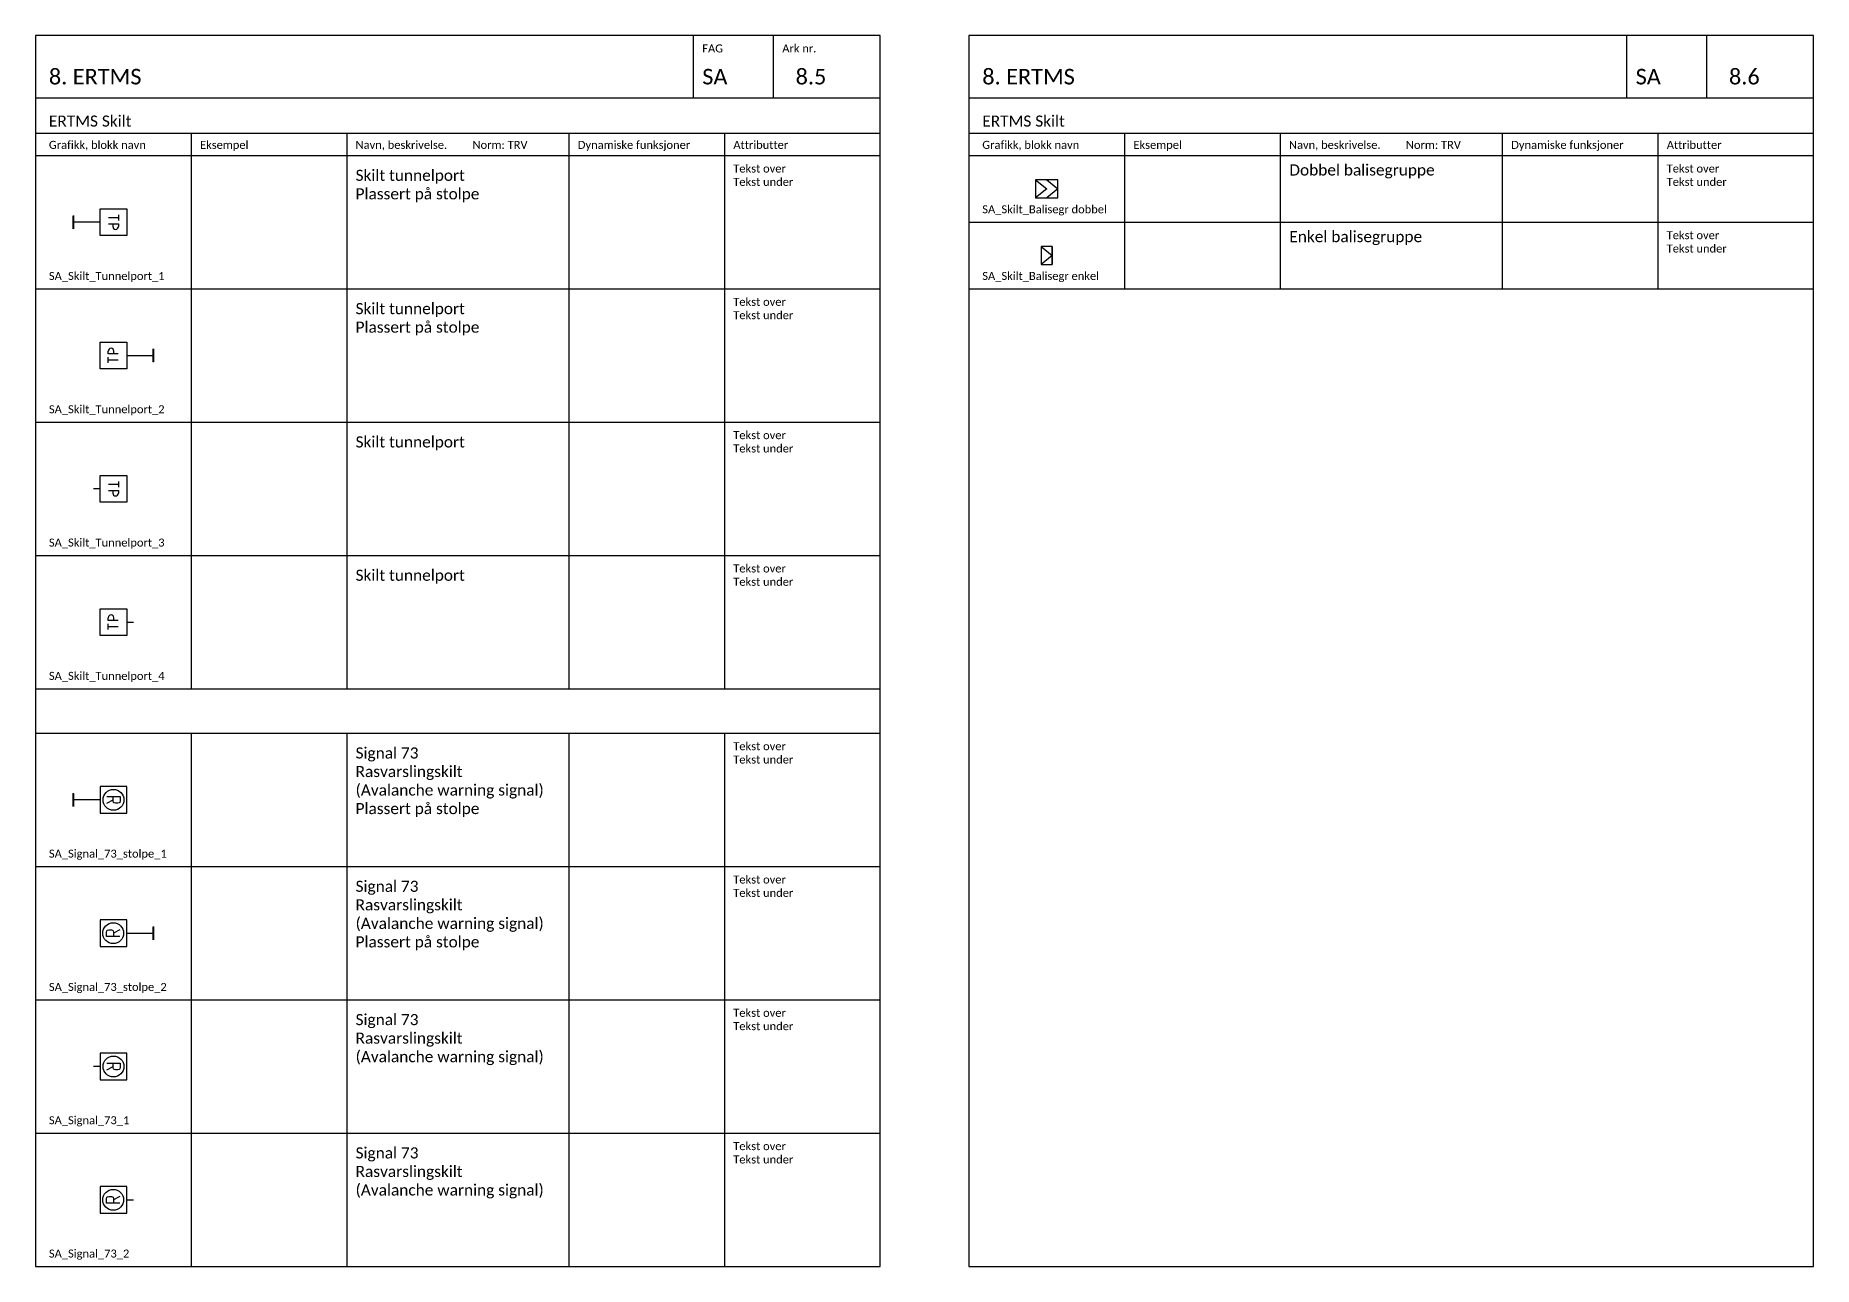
# Model space of a CAD drawing. Header units: millimetres. Extents: x -210 to 2500, y -2763 to 277.
# Drawn here: x 840 to 1240, y -2149 to -1872 of the extents above; entities that cross this region are included whole.
import ezdxf
from ezdxf.enums import TextEntityAlignment as Align

# ---------------------------------------------------------------- set-up
doc = ezdxf.new("R2010")
doc.units = ezdxf.units.MM
for name, color, linetype in [('RAMME', 5, 'Continuous'), ('RAMME SYMBOLER', 4, 'Continuous'), ('RAMME TEKST', 7, 'Continuous'), ('SIG-Signaler', 2, 'Continuous'), ('SIG_ATT_Tekst25', 2, 'Continuous')]:
    doc.layers.add(name, color=color, linetype=linetype)
doc.styles.add('Calibri', font='calibri.ttf')
doc.styles.add('ISOCP', font='isocp.shx', dxfattribs={"width": 0.9})

# ---------------------------------------------------------------- blocks, each defined once
blk = doc.blocks.new('SA_Skilt_Balisegr dobbel')
at = {"color": 0, "linetype": 'ByBlock', "lineweight": -2}
for p, q in [((-5, 2), (-2.5, 0)), ((-2.5, 0), (-5, -2)), ((-2.5, 2), (0, 0)), ((0, 0), (-2.5, -2))]:
    blk.add_line(p, q, dxfattribs=at)
blk.add_lwpolyline([(-5, -2), (0, -2), (0, 2), (-5, 2)], close=True, dxfattribs=at)
at = {"layer": 'SIG_ATT_Tekst25', "style": 'ISOCP', "width": 0.9}
for tag, p in [('TEKSTOVER', (-2.5, 6, -4)), ('TEKSTUNDER', (-2.5, -6, -4))]:
    blk.add_attdef(tag, text='', height=2.5, dxfattribs=at).set_placement(p, align=Align.MIDDLE_CENTER)
blk = doc.blocks.new('SA_Skilt_Balisegr enkel')
at = {"color": 0, "linetype": 'ByBlock', "lineweight": -2}
for p, q in [((-2.5, 2, 8), (0, 0, 8)), ((0, 0, 8), (-2.5, -2, 8)), ((0, 2, 8), (0, -2, 8))]:
    blk.add_line(p, q, dxfattribs=at)
at = {"color": 0, "linetype": 'ByBlock', "lineweight": -2, "elevation": 8}
blk.add_lwpolyline([(-2.5, -2), (0, -2), (0, 2), (-2.5, 2)], close=True, dxfattribs=at)
at = {"layer": 'SIG_ATT_Tekst25', "style": 'ISOCP', "width": 0.9}
for tag, p in [('TEKSTOVER', (-1.5, 6)), ('TEKSTUNDER', (-1.5, -6))]:
    blk.add_attdef(tag, text='', height=2.5, dxfattribs=at).set_placement(p, align=Align.MIDDLE_CENTER)
blk = doc.blocks.new('SA_Signal_73_stolpe_1')
at = {"color": 0, "linetype": 'ByBlock', "lineweight": -2}
for p, q in [((0, -1.5), (0, 1.5)), ((6, 3), (6, -3)), ((7.54, 0.75), (10.56, 0.75)), ((8.94, -0.24), (8.94, 0.75)), ((10.56, 0.75), (10.56, -0.23)), ((12, -3), (12, 3)), ((6, -3), (12, -3)), ((7.53, -0.76), (8.94, 0)), ((9.05, -0.56), (8.94, -0.24)), ((9.17, -0.68), (9.05, -0.56)), ((9.45, -0.76), (9.17, -0.68)), ((10.02, -0.76), (9.45, -0.76)), ((10.34, -0.66), (10.02, -0.76)), ((10.44, -0.56), (10.34, -0.66)), ((10.56, -0.23), (10.44, -0.56))]:
    blk.add_line(p, q, dxfattribs=at)
at = {"color": 0, "linetype": 'ByBlock', "lineweight": -2, "const_width": 0.5}
blk.add_lwpolyline([(0, 1.5), (0, -1.5)], dxfattribs=at)
at = {"color": 0, "linetype": 'ByBlock', "lineweight": -2}
for points in [[(6, 0), (0, 0)], [(12, 3), (6, 3)]]:
    blk.add_lwpolyline(points, dxfattribs=at)
blk.add_circle((9.03, 0), 2.35, dxfattribs=at)
at = {"layer": 'SIG_ATT_Tekst25', "style": 'ISOCP', "width": 0.9}
for tag, p in [('TEKSTOVER', (9, 6)), ('TEKSTUNDER', (9, -6))]:
    blk.add_attdef(tag, text='', height=2.5, dxfattribs=at).set_placement(p, align=Align.MIDDLE_CENTER)
blk = doc.blocks.new('SA_Signal_73_stolpe_2')
at = {"color": 0, "linetype": 'ByBlock', "lineweight": -2}
for p, q in [((-12, 3), (-12, -3)), ((-6, 3), (-12, 3)), ((-10.56, 0.23), (-10.44, 0.56)), ((-10.56, -0.75), (-10.56, 0.23)), ((-10.44, 0.56), (-10.34, 0.66)), ((-10.34, 0.66), (-10.02, 0.76)), ((-10.02, 0.76), (-9.45, 0.76)), ((-9.45, 0.76), (-9.17, 0.68)), ((-9.17, 0.68), (-9.05, 0.56)), ((-9.05, 0.56), (-8.94, 0.24)), ((-7.53, 0.76), (-8.94, 0)), ((-8.94, 0.24), (-8.94, -0.75)), ((-6, -3), (-6, 3)), ((0, 1.5), (0, -1.5)), ((-7.54, -0.75), (-10.56, -0.75))]:
    blk.add_line(p, q, dxfattribs=at)
for points in [[(-6, 0), (0, 0)], [(-12, -3), (-6, -3)]]:
    blk.add_lwpolyline(points, dxfattribs=at)
at = {"color": 0, "linetype": 'ByBlock', "lineweight": -2, "const_width": 0.5}
blk.add_lwpolyline([(0, -1.5), (0, 1.5)], dxfattribs=at)
at = {"color": 0, "linetype": 'ByBlock', "lineweight": -2}
blk.add_circle((-9.03, 0), 2.35, dxfattribs=at)
at = {"layer": 'SIG_ATT_Tekst25', "style": 'ISOCP', "width": 0.9}
for tag, p in [('TEKSTOVER', (-9, 6)), ('TEKSTUNDER', (-9, -6))]:
    blk.add_attdef(tag, text='', height=2.5, dxfattribs=at).set_placement(p, align=Align.MIDDLE_CENTER)
blk = doc.blocks.new('SA_Signal_73_1')
at = {"color": 0, "linetype": 'ByBlock', "lineweight": -2}
for p, q in [((1.5, 3), (1.5, -3)), ((3.04, 0.75), (6.06, 0.75)), ((4.44, -0.24), (4.44, 0.75)), ((6.06, 0.75), (6.06, -0.23)), ((7.5, -3), (7.5, 3)), ((1.5, -3), (7.5, -3)), ((3.03, -0.76), (4.44, 0)), ((4.55, -0.56), (4.44, -0.24)), ((4.67, -0.68), (4.55, -0.56)), ((4.95, -0.76), (4.67, -0.68)), ((5.52, -0.76), (4.95, -0.76)), ((5.84, -0.66), (5.52, -0.76)), ((5.94, -0.56), (5.84, -0.66)), ((6.06, -0.23), (5.94, -0.56))]:
    blk.add_line(p, q, dxfattribs=at)
for points in [[(1.5, 0), (0, 0)], [(7.5, 3), (1.5, 3)]]:
    blk.add_lwpolyline(points, dxfattribs=at)
blk.add_circle((4.53, 0), 2.35, dxfattribs=at)
at = {"layer": 'SIG_ATT_Tekst25', "style": 'ISOCP', "width": 0.9}
for tag, p in [('TEKSTOVER', (4.5, 6)), ('TEKSTUNDER', (4.5, -6))]:
    blk.add_attdef(tag, text='', height=2.5, dxfattribs=at).set_placement(p, align=Align.MIDDLE_CENTER)
blk = doc.blocks.new('SA_Signal_73_2')
at = {"color": 0, "linetype": 'ByBlock', "lineweight": -2}
for p, q in [((-7.5, 3), (-7.5, -3)), ((-1.5, 3), (-7.5, 3)), ((-6.06, 0.23), (-5.94, 0.56)), ((-6.06, -0.75), (-6.06, 0.23)), ((-5.94, 0.56), (-5.84, 0.66)), ((-5.84, 0.66), (-5.52, 0.76)), ((-5.52, 0.76), (-4.95, 0.76)), ((-4.95, 0.76), (-4.67, 0.68)), ((-4.67, 0.68), (-4.55, 0.56)), ((-4.55, 0.56), (-4.44, 0.24)), ((-3.03, 0.76), (-4.44, 0)), ((-4.44, 0.24), (-4.44, -0.75)), ((-1.5, -3), (-1.5, 3)), ((-3.04, -0.75), (-6.06, -0.75))]:
    blk.add_line(p, q, dxfattribs=at)
for points in [[(-1.5, 0), (0, 0)], [(-7.5, -3), (-1.5, -3)]]:
    blk.add_lwpolyline(points, dxfattribs=at)
blk.add_circle((-4.53, 0), 2.35, dxfattribs=at)
at = {"layer": 'SIG_ATT_Tekst25', "style": 'ISOCP', "width": 0.9}
for tag, p in [('TEKSTOVER', (-4.5, 6)), ('TEKSTUNDER', (-4.5, -6))]:
    blk.add_attdef(tag, text='', height=2.5, dxfattribs=at).set_placement(p, align=Align.MIDDLE_CENTER)
blk = doc.blocks.new('SA_Skilt_Tunnelport_1')
at = {"color": 0, "linetype": 'ByBlock', "lineweight": -2}
blk.add_line((0, 1.5), (0, -1.5), dxfattribs=at)
at = {"color": 0}
for p, q in [((10.14, 1), (7.9, 1)), ((10.14, 1.64), (10.14, 0.38)), ((7.9, -0.38), (10.14, -0.38)), ((8.89, -0.38), (8.89, -0.99)), ((10.14, -0.38), (10.14, -0.99))]:
    blk.add_line(p, q, dxfattribs=at)
at = {"color": 0, "linetype": 'ByBlock', "lineweight": -2, "const_width": 0.5}
blk.add_lwpolyline([(0, -1.5), (0, 1.5)], dxfattribs=at)
at = {"color": 0, "linetype": 'ByBlock', "lineweight": -2}
blk.add_lwpolyline([(6, 0), (0, 0)], dxfattribs=at)
blk.add_lwpolyline([(12, -3), (6, -3), (6, 3), (12, 3)], close=True, dxfattribs=at)
at = {"color": 0}
blk.add_arc((9.51, -0.99), 0.626, 180, 0, dxfattribs=at)
at = {"layer": 'SIG_ATT_Tekst25', "style": 'ISOCP', "width": 0.9}
for tag, p in [('TEKSTOVER', (9, 6)), ('TEKSTUNDER', (9, -6))]:
    blk.add_attdef(tag, text='', height=2.5, dxfattribs=at).set_placement(p, align=Align.MIDDLE_CENTER)
blk = doc.blocks.new('SA_Skilt_Tunnelport_2')
at = {"color": 0}
for p, q in [((-10.14, 0.38), (-10.14, 0.99)), ((-7.9, 0.38), (-10.14, 0.38)), ((-8.89, 0.38), (-8.89, 0.99)), ((-10.14, -1.64), (-10.14, -0.38)), ((-10.14, -1), (-7.9, -1))]:
    blk.add_line(p, q, dxfattribs=at)
at = {"color": 0, "linetype": 'ByBlock', "lineweight": -2}
blk.add_line((0, -1.5), (0, 1.5), dxfattribs=at)
blk.add_lwpolyline([(-12, 3), (-6, 3), (-6, -3), (-12, -3)], close=True, dxfattribs=at)
blk.add_lwpolyline([(-6, 0), (0, 0)], dxfattribs=at)
at = {"color": 0, "linetype": 'ByBlock', "lineweight": -2, "const_width": 0.5}
blk.add_lwpolyline([(0, 1.5), (0, -1.5)], dxfattribs=at)
at = {"color": 0}
blk.add_arc((-9.51, 0.99), 0.626, 0, 180, dxfattribs=at)
at = {"layer": 'SIG_ATT_Tekst25', "style": 'ISOCP'}
for tag, p in [('TEKSTOVER', (-9, 6)), ('TEKSTUNDER', (-9, -6))]:
    blk.add_attdef(tag, text='', height=2.5, dxfattribs=at).set_placement(p, align=Align.MIDDLE_CENTER)
blk = doc.blocks.new('SA_Skilt_Tunnelport_3')
at = {"color": 0}
for p, q in [((5.64, 1), (3.4, 1)), ((5.64, 1.64), (5.64, 0.38)), ((3.4, -0.38), (5.64, -0.38)), ((4.39, -0.38), (4.39, -0.99)), ((5.64, -0.38), (5.64, -0.99))]:
    blk.add_line(p, q, dxfattribs=at)
at = {"color": 0, "linetype": 'ByBlock', "lineweight": -2}
blk.add_lwpolyline([(1.5, 0), (0, 0)], dxfattribs=at)
blk.add_lwpolyline([(7.5, -3), (1.5, -3), (1.5, 3), (7.5, 3)], close=True, dxfattribs=at)
at = {"color": 0}
blk.add_arc((5.01, -0.99), 0.626, 180, 0, dxfattribs=at)
at = {"layer": 'SIG_ATT_Tekst25', "style": 'ISOCP', "width": 0.9}
for tag, p in [('TEKSTOVER', (4.5, 6)), ('TEKSTUNDER', (4.5, -6))]:
    blk.add_attdef(tag, text='', height=2.5, dxfattribs=at).set_placement(p, align=Align.MIDDLE_CENTER)
blk = doc.blocks.new('SA_Skilt_Tunnelport_4')
at = {"color": 0}
for p, q in [((-5.64, 0.38), (-5.64, 0.99)), ((-3.4, 0.38), (-5.64, 0.38)), ((-4.39, 0.38), (-4.39, 0.99)), ((-5.64, -1.64), (-5.64, -0.38)), ((-5.64, -1), (-3.4, -1))]:
    blk.add_line(p, q, dxfattribs=at)
at = {"color": 0, "linetype": 'ByBlock', "lineweight": -2}
blk.add_lwpolyline([(-7.5, 3), (-1.5, 3), (-1.5, -3), (-7.5, -3)], close=True, dxfattribs=at)
blk.add_lwpolyline([(-1.5, 0), (0, 0)], dxfattribs=at)
at = {"color": 0}
blk.add_arc((-5.01, 0.99), 0.626, 0, 180, dxfattribs=at)
at = {"layer": 'SIG_ATT_Tekst25', "style": 'ISOCP'}
for tag, p in [('TEKSTOVER', (-4.5, 6)), ('TEKSTUNDER', (-4.5, -6))]:
    blk.add_attdef(tag, text='', height=2.5, dxfattribs=at).set_placement(p, align=Align.MIDDLE_CENTER)

msp = doc.modelspace()

# ---------------------------------------------------------------- linework, layer by layer
at = {"layer": 'RAMME'}
for points in [[(1030, -1872), (840, -1872), (840, -2149), (1030, -2149)], [(1240, -1872), (1050, -1872), (1050, -2149), (1240, -2149)]]:
    msp.add_lwpolyline(points, close=True, dxfattribs=at)
for points in [[(840, -1886), (1030, -1886)], [(1050, -1886), (1240, -1886)]]:
    msp.add_lwpolyline(points, dxfattribs=at)
at = {"layer": 'RAMME SYMBOLER'}
for p, q in [((988, -1886), (988, -1872)), ((1006, -1886), (1006, -1872)), ((1198, -1886), (1198, -1872)), ((1216, -1886), (1216, -1872)), ((840, -1894), (1030, -1894)), ((875, -1894), (875, -2019)), ((910, -1894), (910, -2019)), ((960, -1894), (960, -2019)), ((995, -1894), (995, -2019)), ((1050, -1894), (1240, -1894)), ((1085, -1894), (1085, -1929)), ((1120, -1894), (1120, -1929)), ((1170, -1894), (1170, -1929)), ((1205, -1894), (1205, -1929)), ((840, -1899), (1030, -1899)), ((1050, -1899), (1240, -1899)), ((1050, -1914), (1240, -1914)), ((840, -1929), (1030, -1929)), ((1050, -1929), (1240, -1929)), ((840, -1959), (1030, -1959)), ((840, -1989), (1030, -1989)), ((840, -2019), (1030, -2019)), ((840, -2029), (1030, -2029)), ((875, -2029), (875, -2149)), ((910, -2029), (910, -2149)), ((960, -2029), (960, -2149)), ((995, -2029), (995, -2149)), ((840, -2059), (1030, -2059)), ((840, -2089), (1030, -2089)), ((840, -2119), (1030, -2119))]:
    msp.add_line(p, q, dxfattribs=at)

# ---------------------------------------------------------------- block references
at = {"layer": 'SIG-Signaler', "lineweight": -2}
for name, p in [('SA_Skilt_Balisegr dobbel', (1070, -1906.5)), ('SA_Skilt_Balisegr enkel', (1068.75, -1921.5, -8))]:
    msp.add_blockref(name, p, dxfattribs=at)
at = {"layer": 'SIG-Signaler'}
for name, p in [('SA_Skilt_Tunnelport_1', (848.5, -1914)), ('SA_Skilt_Tunnelport_2', (866.5, -1944)), ('SA_Skilt_Tunnelport_3', (853, -1974)), ('SA_Skilt_Tunnelport_4', (862, -2004)), ('SA_Signal_73_stolpe_1', (848.5, -2044)), ('SA_Signal_73_stolpe_2', (866.5, -2074)), ('SA_Signal_73_1', (853, -2104)), ('SA_Signal_73_2', (862, -2134))]:
    msp.add_blockref(name, p, dxfattribs=at)

# ---------------------------------------------------------------- texts
at = {"layer": 'RAMME TEKST', "linetype": 'ByBlock', "style": 'Calibri'}
for s, height, p in [('FAG', 1.8, (990, -1875.8)), ('Ark nr.', 1.8, (1008, -1875.8)), ('8. ERTMS', 3.5, (843, -1883)), ('SA', 3.5, (990, -1883)), ('8.5', 3.5, (1011, -1883)), ('8. ERTMS', 3.5, (1053, -1883)), ('SA', 3.5, (1200, -1883)), ('8.6', 3.5, (1221, -1883)), ('ERTMS Skilt', 2.5, (843, -1892.5)), ('ERTMS Skilt', 2.5, (1053, -1892.5)), ('Grafikk, blokk navn', 1.8, (843, -1897.5)), ('Eksempel', 1.8, (877, -1897.5)), ('Navn, beskrivelse.         Norm: TRV', 1.8, (912, -1897.5)), ('Dynamiske funksjoner', 1.8, (962, -1897.5)), ('Attributter', 1.8, (997, -1897.5)), ('Grafikk, blokk navn', 1.8, (1053, -1897.5)), ('Eksempel', 1.8, (1087, -1897.5)), ('Navn, beskrivelse.         Norm: TRV', 1.8, (1122, -1897.5)), ('Dynamiske funksjoner', 1.8, (1172, -1897.5)), ('Attributter', 1.8, (1207, -1897.5)), ('SA_Skilt_Balisegr dobbel', 1.8, (1053, -1912)), ('SA_Skilt_Tunnelport_1', 1.8, (843, -1927)), ('SA_Skilt_Balisegr enkel', 1.8, (1053, -1927)), ('SA_Skilt_Tunnelport_2', 1.8, (843, -1957)), ('SA_Skilt_Tunnelport_3', 1.8, (843, -1987)), ('SA_Skilt_Tunnelport_4', 1.8, (843, -2017)), ('SA_Signal_73_stolpe_1', 1.8, (843, -2057)), ('SA_Signal_73_stolpe_2', 1.8, (843, -2087)), ('SA_Signal_73_1', 1.8, (843, -2117)), ('SA_Signal_73_2', 1.8, (843, -2147))]:
    msp.add_text(s, height=height, dxfattribs=at).set_placement(p)
at = {"layer": 'RAMME TEKST', "linetype": 'ByBlock', "char_height": 2.5, "width": 46, "attachment_point": 1, "style": 'Calibri'}
for s, insert in [('Skilt tunnelport\\PPlassert på stolpe', (912, -1902.2)), ('Skilt tunnelport\\PPlassert på stolpe', (912, -1932.2)), ('Skilt tunnelport', (912, -1962.2)), ('Skilt tunnelport', (912, -1992.2)), ('Signal 73\\PRasvarslingskilt\\P(Avalanche warning signal)\\PPlassert på stolpe', (912, -2032.2)), ('Signal 73\\PRasvarslingskilt\\P(Avalanche warning signal)\\PPlassert på stolpe', (912, -2062.2)), ('Signal 73\\PRasvarslingskilt\\P(Avalanche warning signal)', (912, -2092.2)), ('Signal 73\\PRasvarslingskilt\\P(Avalanche warning signal)', (912, -2122.2))]:
    msp.add_mtext(s, dxfattribs=dict(at, insert=insert))
at = {"layer": 'RAMME TEKST', "linetype": 'ByBlock', "lineweight": -2, "char_height": 1.8, "width": 26.77885, "attachment_point": 1, "style": 'Calibri'}
for insert in [(996.971, -1901.025), (1206.971, -1901.025), (1206.971, -1916.025), (996.971, -1931.025), (996.971, -1961.025), (996.971, -1991.025), (996.971, -2031.025), (996.971, -2061.025), (996.971, -2091.025), (996.971, -2121.025)]:
    msp.add_mtext('Tekst over\\PTekst under', dxfattribs=dict(at, insert=insert))
at = {"layer": 'RAMME TEKST', "lineweight": -2, "char_height": 2.5, "width": 44.23355, "attachment_point": 1, "style": 'Calibri'}
for s, insert in [('Dobbel balisegruppe', (1122.087, -1901)), ('Enkel balisegruppe', (1122.087, -1916))]:
    msp.add_mtext(s, dxfattribs=dict(at, insert=insert))

doc.saveas('drawing.dxf')
